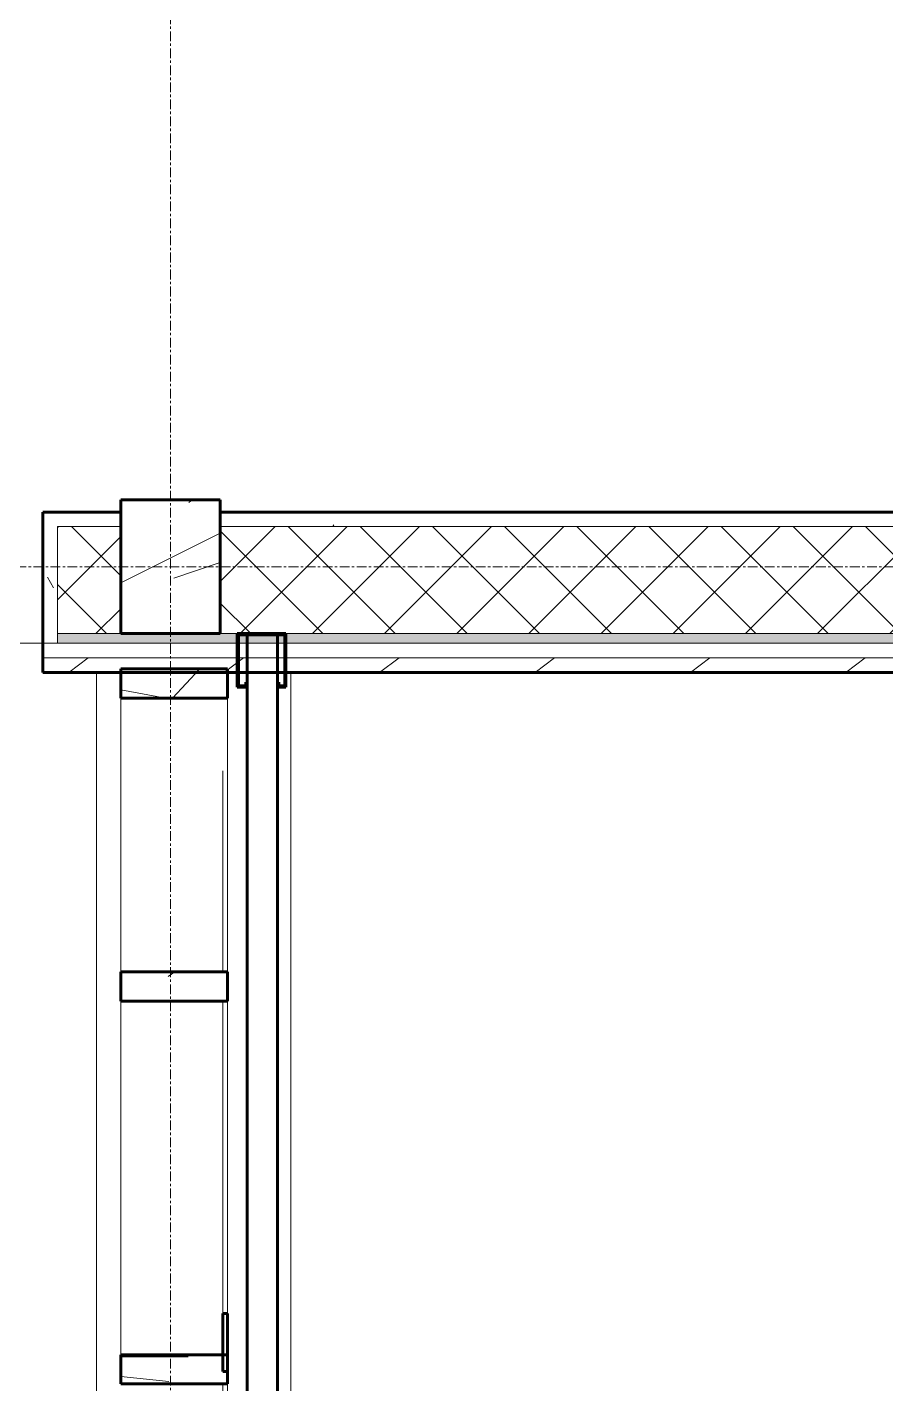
# Model space of a CAD drawing. Header units: inches. Extents: x -3304 to -1623, y 8184 to 9003.
# Drawn here: x -2339.1 to -2295, y 8584.6 to 8654.3 of the extents above; entities that cross this region are included whole.
import ezdxf

# ---------------------------------------------------------------- set-up
doc = ezdxf.new("R2010")
doc.units = ezdxf.units.IN
doc.header["$MEASUREMENT"] = 0
doc.linetypes.add('Grid Line 1_2_', pattern=[0.8749999999999999, 0.4999999999999999, -0.125, 0.125, -0.125])
for name, color, linetype, lineweight in [('A-FLOR', 192, 'Continuous', 18), ('A-GLAZ-CWMG', 51, 'Continuous', 9), ('A-GLAZ-CWMG-1', 51, 'Continuous', 60), ('A-ROOF', 132, 'Continuous', 18), ('A-WALL', 113, 'Continuous', 18), ('A-WALL-1', 113, 'Continuous', 60), ('A-WALL-PATT-1', 111, 'Continuous', 9), ('I-WALL', 2, 'Continuous', 18), ('I-WALL-1', 2, 'Continuous', 60), ('S-BEAM', 12, 'Continuous', 9), ('S-BEAM-1', 12, 'Continuous', 60), ('S-COLS', 52, 'Continuous', 9), ('S-COLS-1', 52, 'Continuous', 60), ('S-GRID-1', 1, 'Grid Line 1_2_', 9)]:
    doc.layers.add(name, color=color, linetype=linetype, lineweight=lineweight)

# ---------------------------------------------------------------- blocks, each defined once
blk = doc.blocks.new('Rectangular Mullion - Profile_Polycarbonate_right-2452945-FLOOR PLAN - 2ND FLOOR')
at = {"layer": 'A-GLAZ-CWMG-1'}
for p, q in [((1.747446929798758e-42, 1.287401574803198), (-2.749999999999545, 1.287401574803198)), ((-2.749999999999545, 1.287401574803198), (-2.749999999999545, 0.7874015748033115)), ((-2.749999999999545, 0.7874015748033115), (-2.500000000000454, 0.7874015748033115)), ((-2.687500000000454, 0.8499015748030841), (-2.687500000000454, 1.224901574803084)), ((-2.687500000000454, 1.224901574803084), (-0.06250000000045473, 1.224901574803084)), ((-2.500000000000454, 0.8499015748030841), (-2.687500000000454, 0.8499015748030841)), ((-2.500000000000454, 0.7874015748033115), (-2.500000000000454, 0.8499015748030841)), ((-0.06250000000045473, 1.224901574803084), (-0.06250000000045473, -1.150098425196802)), ((1.747446929798758e-42, -1.212598425196916), (1.747446929798758e-42, 1.287401574803198)), ((-2.500000000000454, -0.7874015748029705), (-2.749999999999545, -0.7874015748029705)), ((-2.749999999999545, -0.7874015748029705), (-2.749999999999545, -1.212598425196916)), ((-2.749999999999545, -1.212598425196916), (1.747446929798758e-42, -1.212598425196916)), ((-2.687500000000454, -1.150098425196802), (-2.687500000000454, -0.8499015748030841)), ((-2.687500000000454, -0.8499015748030841), (-2.500000000000454, -0.8499015748030841)), ((-0.06250000000045473, -1.150098425196802), (-2.687500000000454, -1.150098425196802)), ((-2.500000000000454, -0.8499015748030841), (-2.500000000000454, -0.7874015748029705))]:
    blk.add_line(p, q, dxfattribs=at)
blk = doc.blocks.new('Timber-Column - 5 1_8_ x 6 7_8_ GLULAM COL_-2355857-FLOOR PLAN - 2ND FLOOR')
at = {"layer": 'S-COLS'}
h = blk.add_hatch(dxfattribs=at)
h.set_pattern_fill('FP_19', color=256, style=0, pattern_type=2)
h.set_pattern_definition([(216.87, (8430.289, -2523.257), (23.98977142872239, 15.99364285576162), [3.998, -35.986]), (206.565, (8435.087, -2525.656), (-7.997080657381741, -7.996619158077422), [8.941, -8.941]), (198.435, (8435.087, -2529.654), (-15.99384457876375, -7.997098260641131), [5.057999999999999, -20.23])])
h.paths.add_polyline_path([(2.562499999991018, -3.437499999998749), (2.562499999991018, 3.437500000001222), (-2.562500000009095, 3.437500000001222), (-2.562500000009095, -3.437499999998749)], flags=0)
at = {"layer": 'S-COLS-1'}
for p, q in [((-2.562500000000005, 3.437499999999996), (2.562499999999993, 3.437499999999996)), ((-2.562500000000005, -3.4375), (-2.562500000000005, 3.437499999999996)), ((2.562499999999993, 3.437499999999996), (2.562499999999993, -3.4375)), ((2.562499999999993, -3.4375), (-2.562500000000005, -3.4375))]:
    blk.add_line(p, q, dxfattribs=at)
blk = doc.blocks.new('Rectangular Mullion - Stud - Vertical-1966620-FLOOR PLAN - 2ND FLOOR')
at = {"layer": 'A-GLAZ-CWMG'}
h = blk.add_hatch(dxfattribs=at)
h.set_pattern_fill('FP_20', color=256, style=0, pattern_type=2)
h.set_pattern_definition([(94.764, (-2521.923, 8424.153), (20.02931618821471, -264.3307305309629), [2.89, -286.108]), (78.69, (-2522.163, 8427.033000000001), (14.76922922221695, 97.84663696919588), [3.671, -118.705]), (45, (-2521.443, 8430.633), (0, 24.0006183670338), [2.715, -31.226]), (43.152, (-2519.523, 8432.553), (358.505906509707, 337.5942767252627), [5.263999999999999, -521.0980000000001]), (77.005, (-2515.683, 8436.153), (-51.50723318222288, -215.1908780011646), [3.202, -316.9979999999999]), (90, (-2514.963, 8439.273000000001), (-24, 24), [6, -18]), (99.46199999999997, (-2514.963, 8445.273000000001), (16.21514078295856, -121.2976095988245), [2.92, -143.067]), (95.711, (-2515.443, 8424.153), (19.24913860139924, -216.4749802242839), [2.412, -238.785]), (90, (-2515.683, 8426.553), (-24, 24), [3.6, -20.4]), (61.699, (-2515.683, 8430.153), (141.1392946647662, 265.5406773952575), [3.543999999999999, -350.8119999999999]), (37.875, (-2514.003, 8433.273000000001), (-122.5849696210112, -92.67717717440348), [5.472999999999999, -268.169]), (50.71100000000001, (-2509.683, 8436.633), (117.3845733059187, 146.1393804379483), [3.411, -337.693]), (83.66, (-2507.523, 8439.273000000001), (18.7314135364156, 192.5853556813908), [4.347, -212.983]), (101.889, (-2507.043, 8443.593), (69.58287241230998, -336.5083835327913), [4.66, -461.336]), (96.70999999999997, (-2508.003, 8424.153), (-26.78553556260882, 215.6725673645682), [4.108, -406.7059999999999]), (86.633, (-2508.483, 8428.233), (21.19016941620646, 384.1656101346299), [4.087, -404.6180000000001]), (56.31, (-2508.243, 8432.313), (-35.07641904094049, -40.61546705707504), [4.327, -82.20700000000001]), (42.51, (-2505.843, 8435.913), (262.0099371695428, 242.1715808872137), [3.907, -386.785]), (75.069, (-2502.963, 8438.553), (69.01056513406328, 264.79744534243), [3.726, -368.854]), (90, (-2502.003, 8442.153), (-24, 24), [2.88, -21.12]), (102.995, (-2502.003, 8445.033000000001), (-51.50723318222286, 215.1908780011647), [3.202, -316.998]), (90, (-2526.003, 8431.593), (-24, 24), [0.063, -23.937]), (226.848, (-2522.403, 8434.953000000001), (337.5942767252627, 358.505906509707), [5.263999999999999, -521.0980000000001]), (243.435, (-2502.003, 8431.113000000001), (-4.799913509046251, -33.59960893084434), [2.147, -51.519]), (261.87, (-2502.963, 8429.193000000001), (-17.27987513798594, -144.9601737037302), [3.394, -166.312]), (293.199, (-2503.443, 8425.833), (53.79380276673779, -117.5174285835651), [1.828, -180.951]), (63.435, (-2522.403, 8434.953000000001), (4.799913509046254, 33.59960893084435), [2.683, -50.982]), (83.29000000000002, (-2521.203, 8437.353000000001), (-26.78553556260885, -215.6725673645682), [4.108, -406.7059999999999]), (100.125, (-2520.723, 8441.433), (-73.66378218911078, 407.7025083790818), [6.826000000000001, -675.804]), (100.305, (-2524.563, 8424.153), (-28.22483880559014, 143.2323319798936), [2.683, -265.6449999999999]), (74.476, (-2525.043, 8426.793), (-74.47540965250317, -263.3122991869006), [4.483999999999999, -443.873]), (47.121, (-2523.843, 8431.113000000001), (-289.8411279118968, -310.289715117597), [4.585, -453.934]), (55.305, (-2520.723, 8434.473), (165.5030354409678, 241.7281733535124), [3.795, -375.679]), (80.538, (-2518.563, 8437.593), (16.21514078295858, 121.2976095988245), [4.38, -141.607]), (96.58200000000001, (-2517.843, 8441.913), (46.17851199007276, -408.2103708731354), [6.281000000000001, -621.859]), (98.13, (-2518.563, 8424.153), (17.27987513798594, -144.9601737037302), [3.394, -166.312]), (78.69, (-2519.043, 8427.513), (14.76922922221695, 97.84663696919588), [3.671, -118.705]), (47.49000000000001, (-2518.323, 8431.113000000001), (-242.1715808872137, -262.0099371695428), [3.907, -386.785]), (45, (-2515.683, 8433.993), (0, 24.0006183670338), [4.412, -29.529]), (72.64600000000002, (-2512.563, 8437.113000000001), (-98.73318410026577, -311.1457208534661), [4.023, -398.29]), (93.36599999999999, (-2511.363, 8440.953000000001), (21.18346445820954, -384.1659799143434), [4.086999999999999, -404.618]), (107.103, (-2511.603, 8445.033000000001), (-75.37452470121625, 238.96152613353), [3.263999999999999, -323.1709999999999]), (98.74600000000001, (-2512.563, 8424.153), (-27.60680007974507, 167.4452974268223), [3.157, -312.514]), (75.069, (-2513.043, 8427.273000000001), (69.01056513406328, 264.79744534243), [3.726, -368.854]), (57.995, (-2512.083, 8430.873), (-76.31397481393552, -117.3041158020383), [4.528, -221.887]), (40.101, (-2509.683, 8434.713), (-313.2440778337897, -262.5224570852152), [5.961, -590.186]), (74.05500000000002, (-2505.123, 8438.553), (-30.33941317919353, -94.18917250375533), [3.493999999999999, -171.228]), (96.00899999999999, (-2504.163, 8441.913), (-26.49841583853793, 239.7372668778218), [4.584999999999999, -453.934]), (113.199, (-2504.643, 8446.473), (-53.79380276673778, 117.5174285835651), [1.828, -180.951]), (99.46199999999997, (-2505.363, 8424.153), (16.21514078295856, -121.2976095988245), [2.92, -143.067]), (79.992, (-2505.843, 8427.033000000001), (45.2621938131503, 264.4835940776305), [4.143, -410.161]), (52.595, (-2505.123, 8431.113000000001), (238.2169453167593, 313.363919411524), [5.135999999999999, -508.4859999999999]), (60.94500000000001, (-2526.003, 8435.193000000001), (91.92571019735878, 170.2633482746983), [2.471, -244.624]), (79.21600000000001, (-2524.803, 8437.353000000001), (-74.20400149796552, -383.5801133931345), [5.131, -507.931]), (97.12499999999997, (-2523.843, 8442.393), (18.09215437777888, -168.7389666881086), [5.805, -187.689])])
h.paths.add_polyline_path([(-1.499999999997442, -8.867573342286049e-12), (2.55795384873636e-12, -9.038103598868473e-12), (2.55795384873636e-12, -5.500000000009151), (-1.499999999997442, -5.50000000000898), (-1.499999999997442, -0.09055432621948965)], flags=0)
at = {"layer": 'A-GLAZ-CWMG-1'}
for p, q in [((-1.5, 0), (-4.301348160057621e-57, 2.411240395639099e-42)), ((-1.5, -5.500000000000113), (-1.5, 0)), ((-4.301348160057621e-57, 2.411240395639099e-42), (2.411240395639099e-42, -5.500000000000113)), ((2.411240395639099e-42, -5.500000000000113), (-1.5, -5.500000000000113))]:
    blk.add_line(p, q, dxfattribs=at)
blk = doc.blocks.new('Rectangular Mullion - Stud - Base_Head-1810192-FLOOR PLAN - 2ND FLOOR')
at = {"layer": 'A-GLAZ-CWMG'}
blk.add_line((-2334.336683847615, 8604.237350267298), (-2334.336683847637, 8586.053756517296), dxfattribs=at)
blk = doc.blocks.new('Rectangular Mullion - Stud - Base_Head-1810193-FLOOR PLAN - 2ND FLOOR')
at = {"layer": 'A-GLAZ-CWMG'}
for p, q in [((-2334.336683847597, 8619.819381505396), (-2334.336683847614, 8605.737350267298)), ((-2328.836683847601, 8616.067969910877), (-2328.836683847597, 8619.81938150539))]:
    blk.add_line(p, q, dxfattribs=at)
blk = doc.blocks.new('Rectangular Mullion - Stud - Vertical-1966618-FLOOR PLAN - 2ND FLOOR')
at = {"layer": 'A-GLAZ-CWMG'}
h = blk.add_hatch(dxfattribs=at)
h.set_pattern_fill('FP_24', color=256, style=0, pattern_type=2)
h.set_pattern_definition([(94.764, (-2485.158, 8424.153), (20.02931618821471, -264.3307305309629), [2.89, -286.108]), (78.69, (-2485.398, 8427.033000000001), (14.76922922221695, 97.84663696919588), [3.671, -118.705]), (45, (-2484.678, 8430.633), (0, 24.0006183670338), [2.715, -31.226]), (43.152, (-2482.758, 8432.553), (358.505906509707, 337.5942767252627), [5.263999999999999, -521.0980000000001]), (77.005, (-2478.918, 8436.153), (-51.50723318222288, -215.1908780011646), [3.202, -316.9979999999999]), (90, (-2478.198, 8439.273000000001), (-24, 24), [6, -18]), (99.46199999999997, (-2478.198, 8445.273000000001), (16.21514078295856, -121.2976095988245), [2.92, -143.067]), (95.711, (-2478.678, 8424.153), (19.24913860139924, -216.4749802242839), [2.412, -238.785]), (90, (-2478.918, 8426.553), (-24, 24), [3.6, -20.4]), (61.699, (-2478.918, 8430.153), (141.1392946647662, 265.5406773952575), [3.543999999999999, -350.8119999999999]), (37.875, (-2477.238, 8433.273000000001), (-122.5849696210112, -92.67717717440348), [5.472999999999999, -268.169]), (50.71100000000001, (-2472.918, 8436.633), (117.3845733059187, 146.1393804379483), [3.411, -337.693]), (83.66, (-2470.758, 8439.273000000001), (18.7314135364156, 192.5853556813908), [4.347, -212.983]), (101.889, (-2470.278, 8443.593), (69.58287241230998, -336.5083835327913), [4.66, -461.336]), (96.70999999999997, (-2471.238, 8424.153), (-26.78553556260882, 215.6725673645682), [4.108, -406.7059999999999]), (86.633, (-2471.718, 8428.233), (21.19016941620646, 384.1656101346299), [4.087, -404.6180000000001]), (56.31, (-2471.478, 8432.313), (-35.07641904094049, -40.61546705707504), [4.327, -82.20700000000001]), (42.51, (-2469.078, 8435.913), (262.0099371695428, 242.1715808872137), [3.907, -386.785]), (75.069, (-2466.198, 8438.553), (69.01056513406328, 264.79744534243), [3.726, -368.854]), (90, (-2465.238, 8442.153), (-24, 24), [2.88, -21.12]), (102.995, (-2465.238, 8445.033000000001), (-51.50723318222286, 215.1908780011647), [3.202, -316.998]), (90, (-2489.238, 8431.593), (-24, 24), [0.063, -23.937]), (226.848, (-2485.638, 8434.953000000001), (337.5942767252627, 358.505906509707), [5.263999999999999, -521.0980000000001]), (243.435, (-2465.238, 8431.113000000001), (-4.799913509046251, -33.59960893084434), [2.147, -51.519]), (261.87, (-2466.198, 8429.193000000001), (-17.27987513798594, -144.9601737037302), [3.394, -166.312]), (293.199, (-2466.678, 8425.833), (53.79380276673779, -117.5174285835651), [1.828, -180.951]), (63.435, (-2485.638, 8434.953000000001), (4.799913509046254, 33.59960893084435), [2.683, -50.982]), (83.29000000000002, (-2484.438, 8437.353000000001), (-26.78553556260885, -215.6725673645682), [4.108, -406.7059999999999]), (100.125, (-2483.958, 8441.433), (-73.66378218911078, 407.7025083790818), [6.826000000000001, -675.804]), (100.305, (-2487.798, 8424.153), (-28.22483880559014, 143.2323319798936), [2.683, -265.6449999999999]), (74.476, (-2488.278, 8426.793), (-74.47540965250317, -263.3122991869006), [4.483999999999999, -443.873]), (47.121, (-2487.078, 8431.113000000001), (-289.8411279118968, -310.289715117597), [4.585, -453.934]), (55.305, (-2483.958, 8434.473), (165.5030354409678, 241.7281733535124), [3.795, -375.679]), (80.538, (-2481.798, 8437.593), (16.21514078295858, 121.2976095988245), [4.38, -141.607]), (96.58200000000001, (-2481.078, 8441.913), (46.17851199007276, -408.2103708731354), [6.281000000000001, -621.859]), (98.13, (-2481.798, 8424.153), (17.27987513798594, -144.9601737037302), [3.394, -166.312]), (78.69, (-2482.278, 8427.513), (14.76922922221695, 97.84663696919588), [3.671, -118.705]), (47.49000000000001, (-2481.558, 8431.113000000001), (-242.1715808872137, -262.0099371695428), [3.907, -386.785]), (45, (-2478.918, 8433.993), (0, 24.0006183670338), [4.412, -29.529]), (72.64600000000002, (-2475.798, 8437.113000000001), (-98.73318410026577, -311.1457208534661), [4.023, -398.29]), (93.36599999999999, (-2474.598, 8440.953000000001), (21.18346445820954, -384.1659799143434), [4.086999999999999, -404.618]), (107.103, (-2474.838, 8445.033000000001), (-75.37452470121625, 238.96152613353), [3.263999999999999, -323.1709999999999]), (98.74600000000001, (-2475.798, 8424.153), (-27.60680007974507, 167.4452974268223), [3.157, -312.514]), (75.069, (-2476.278, 8427.273000000001), (69.01056513406328, 264.79744534243), [3.726, -368.854]), (57.995, (-2475.318, 8430.873), (-76.31397481393552, -117.3041158020383), [4.528, -221.887]), (40.101, (-2472.918, 8434.713), (-313.2440778337897, -262.5224570852152), [5.961, -590.186]), (74.05500000000002, (-2468.358, 8438.553), (-30.33941317919353, -94.18917250375533), [3.493999999999999, -171.228]), (96.00899999999999, (-2467.398, 8441.913), (-26.49841583853793, 239.7372668778218), [4.584999999999999, -453.934]), (113.199, (-2467.878, 8446.473), (-53.79380276673778, 117.5174285835651), [1.828, -180.951]), (99.46199999999997, (-2468.598, 8424.153), (16.21514078295856, -121.2976095988245), [2.92, -143.067]), (79.992, (-2469.078, 8427.033000000001), (45.2621938131503, 264.4835940776305), [4.143, -410.161]), (52.595, (-2468.358, 8431.113000000001), (238.2169453167593, 313.363919411524), [5.135999999999999, -508.4859999999999]), (60.94500000000001, (-2489.238, 8435.193000000001), (91.92571019735878, 170.2633482746983), [2.471, -244.624]), (79.21600000000001, (-2488.038, 8437.353000000001), (-74.20400149796552, -383.5801133931345), [5.131, -507.931]), (97.12499999999997, (-2487.078, 8442.393), (18.09215437777888, -168.7389666881086), [5.805, -187.689])])
h.paths.add_polyline_path([(2.813749233609997e-12, -7.332801033044232e-12), (1.500000000002814, -7.332801033044232e-12), (1.500000000002814, -5.500000000007616), (2.813749233609996e-12, -5.500000000007446)], flags=0)
at = {"layer": 'A-GLAZ-CWMG-1'}
for p, q in [((-4.301348160057621e-57, 2.411240395639099e-42), (1.5, 0)), ((2.411240395639099e-42, -5.500000000000113), (-4.301348160057621e-57, 2.411240395639099e-42)), ((1.5, 0), (1.5, -5.500000000000113)), ((1.5, -5.500000000000113), (2.411240395639099e-42, -5.500000000000113))]:
    blk.add_line(p, q, dxfattribs=at)
blk = doc.blocks.new('Rectangular Mullion - Stud - Vertical-V12-FLOOR PLAN - 2ND FLOOR')
at = {"layer": 'A-GLAZ-CWMG'}
h = blk.add_hatch(dxfattribs=at)
h.set_pattern_fill('FP_25', color=256, style=0, pattern_type=2)
h.set_pattern_definition([(94.764, (-2504.841, 8424.153), (20.02931618821471, -264.3307305309629), [2.89, -286.108]), (78.69, (-2505.081, 8427.033000000001), (14.76922922221695, 97.84663696919588), [3.671, -118.705]), (45, (-2504.361, 8430.633), (0, 24.0006183670338), [2.715, -31.226]), (43.152, (-2502.441, 8432.553), (358.505906509707, 337.5942767252627), [5.263999999999999, -521.0980000000001]), (77.005, (-2498.601, 8436.153), (-51.50723318222288, -215.1908780011646), [3.202, -316.9979999999999]), (90, (-2497.881, 8439.273000000001), (-24, 24), [6, -18]), (99.46199999999997, (-2497.881, 8445.273000000001), (16.21514078295856, -121.2976095988245), [2.92, -143.067]), (95.711, (-2498.361, 8424.153), (19.24913860139924, -216.4749802242839), [2.412, -238.785]), (90, (-2498.601, 8426.553), (-24, 24), [3.6, -20.4]), (61.699, (-2498.601, 8430.153), (141.1392946647662, 265.5406773952575), [3.543999999999999, -350.8119999999999]), (37.875, (-2496.921, 8433.273000000001), (-122.5849696210112, -92.67717717440348), [5.472999999999999, -268.169]), (50.71100000000001, (-2492.601, 8436.633), (117.3845733059187, 146.1393804379483), [3.411, -337.693]), (83.66, (-2490.441, 8439.273000000001), (18.7314135364156, 192.5853556813908), [4.347, -212.983]), (101.889, (-2489.961, 8443.593), (69.58287241230998, -336.5083835327913), [4.66, -461.336]), (96.70999999999997, (-2490.921, 8424.153), (-26.78553556260882, 215.6725673645682), [4.108, -406.7059999999999]), (86.633, (-2491.401, 8428.233), (21.19016941620646, 384.1656101346299), [4.087, -404.6180000000001]), (56.31, (-2491.161, 8432.313), (-35.07641904094049, -40.61546705707504), [4.327, -82.20700000000001]), (42.51, (-2488.761, 8435.913), (262.0099371695428, 242.1715808872137), [3.907, -386.785]), (75.069, (-2485.881, 8438.553), (69.01056513406328, 264.79744534243), [3.726, -368.854]), (90, (-2484.921, 8442.153), (-24, 24), [2.88, -21.12]), (102.995, (-2484.921, 8445.033000000001), (-51.50723318222286, 215.1908780011647), [3.202, -316.998]), (90, (-2508.921, 8431.593), (-24, 24), [0.063, -23.937]), (226.848, (-2505.321, 8434.953000000001), (337.5942767252627, 358.505906509707), [5.263999999999999, -521.0980000000001]), (243.435, (-2484.921, 8431.113000000001), (-4.799913509046251, -33.59960893084434), [2.147, -51.519]), (261.87, (-2485.881, 8429.193000000001), (-17.27987513798594, -144.9601737037302), [3.394, -166.312]), (293.199, (-2486.361, 8425.833), (53.79380276673779, -117.5174285835651), [1.828, -180.951]), (63.435, (-2505.321, 8434.953000000001), (4.799913509046254, 33.59960893084435), [2.683, -50.982]), (83.29000000000002, (-2504.121, 8437.353000000001), (-26.78553556260885, -215.6725673645682), [4.108, -406.7059999999999]), (100.125, (-2503.641, 8441.433), (-73.66378218911078, 407.7025083790818), [6.826000000000001, -675.804]), (100.305, (-2507.481, 8424.153), (-28.22483880559014, 143.2323319798936), [2.683, -265.6449999999999]), (74.476, (-2507.961, 8426.793), (-74.47540965250317, -263.3122991869006), [4.483999999999999, -443.873]), (47.121, (-2506.761, 8431.113000000001), (-289.8411279118968, -310.289715117597), [4.585, -453.934]), (55.305, (-2503.641, 8434.473), (165.5030354409678, 241.7281733535124), [3.795, -375.679]), (80.538, (-2501.481, 8437.593), (16.21514078295858, 121.2976095988245), [4.38, -141.607]), (96.58200000000001, (-2500.761, 8441.913), (46.17851199007276, -408.2103708731354), [6.281000000000001, -621.859]), (98.13, (-2501.481, 8424.153), (17.27987513798594, -144.9601737037302), [3.394, -166.312]), (78.69, (-2501.961, 8427.513), (14.76922922221695, 97.84663696919588), [3.671, -118.705]), (47.49000000000001, (-2501.241, 8431.113000000001), (-242.1715808872137, -262.0099371695428), [3.907, -386.785]), (45, (-2498.601, 8433.993), (0, 24.0006183670338), [4.412, -29.529]), (72.64600000000002, (-2495.481, 8437.113000000001), (-98.73318410026577, -311.1457208534661), [4.023, -398.29]), (93.36599999999999, (-2494.281, 8440.953000000001), (21.18346445820954, -384.1659799143434), [4.086999999999999, -404.618]), (107.103, (-2494.521, 8445.033000000001), (-75.37452470121625, 238.96152613353), [3.263999999999999, -323.1709999999999]), (98.74600000000001, (-2495.481, 8424.153), (-27.60680007974507, 167.4452974268223), [3.157, -312.514]), (75.069, (-2495.961, 8427.273000000001), (69.01056513406328, 264.79744534243), [3.726, -368.854]), (57.995, (-2495.001, 8430.873), (-76.31397481393552, -117.3041158020383), [4.528, -221.887]), (40.101, (-2492.601, 8434.713), (-313.2440778337897, -262.5224570852152), [5.961, -590.186]), (74.05500000000002, (-2488.041, 8438.553), (-30.33941317919353, -94.18917250375533), [3.493999999999999, -171.228]), (96.00899999999999, (-2487.081, 8441.913), (-26.49841583853793, 239.7372668778218), [4.584999999999999, -453.934]), (113.199, (-2487.561, 8446.473), (-53.79380276673778, 117.5174285835651), [1.828, -180.951]), (99.46199999999997, (-2488.281, 8424.153), (16.21514078295856, -121.2976095988245), [2.92, -143.067]), (79.992, (-2488.761, 8427.033000000001), (45.2621938131503, 264.4835940776305), [4.143, -410.161]), (52.595, (-2488.041, 8431.113000000001), (238.2169453167593, 313.363919411524), [5.135999999999999, -508.4859999999999]), (60.94500000000001, (-2508.921, 8435.193000000001), (91.92571019735878, 170.2633482746983), [2.471, -244.624]), (79.21600000000001, (-2507.721, 8437.353000000001), (-74.20400149796552, -383.5801133931345), [5.131, -507.931]), (97.12499999999997, (-2506.761, 8442.393), (18.09215437777888, -168.7389666881086), [5.805, -187.689])])
h.paths.add_polyline_path([(2.643218977027572e-12, -7.67386154620908e-12), (1.500000000002643, -7.844391802791504e-12), (1.500000000002643, -5.500000000007957), (2.643218977027572e-12, -5.500000000007957)], flags=0)
at = {"layer": 'A-GLAZ-CWMG-1'}
for p, q in [((-4.301348160057621e-57, 2.411240395639099e-42), (1.5, 0)), ((2.411240395639099e-42, -5.500000000000113), (-4.301348160057621e-57, 2.411240395639099e-42)), ((1.5, 0), (1.5, -5.500000000000113)), ((1.5, -5.500000000000113), (2.411240395639099e-42, -5.500000000000113))]:
    blk.add_line(p, q, dxfattribs=at)
blk = doc.blocks.new('Structural Framing 17 - Structural Framing 17-1885627-FLOOR PLAN - 2ND FLOOR')
at = {"layer": 'S-BEAM'}
for p, q in [((8567.750602984397, 2329.086683847445), (8584.553756517287, 2329.086683847425)), ((8584.553756517285, 2328.836683847425), (8567.750602984399, 2328.836683847445)), ((8588.175161674491, 2329.086683847544), (8604.237350267287, 2329.086683847524)), ((8604.237350267287, 2328.836683847524), (8588.175161674491, 2328.836683847544)), ((8605.737350267287, 2329.086683847523), (8616.067969910873, 2329.086683847511)), ((8616.067969910873, 2328.83668384751), (8605.737350267287, 2328.836683847523))]:
    blk.add_line(p, q, dxfattribs=at)
at = {"layer": 'S-BEAM-1'}
for p, q in [((8588.175161674491, 2329.086683847421), (8585.184049866864, 2329.086683847425)), ((8585.184049866864, 2329.086683847425), (8585.184049866864, 2328.836683847424)), ((8585.184049866864, 2328.836683847424), (8588.175161674491, 2328.836683847421)), ((8588.175161674491, 2328.836683847421), (8588.175161674491, 2329.086683847421))]:
    blk.add_line(p, q, dxfattribs=at)

msp = doc.modelspace()

# ---------------------------------------------------------------- hatches: boundary and pattern name
at = {"layer": 'A-WALL-PATT-1'}
h = msp.add_hatch(dxfattribs=at)
h.set_pattern_fill('FP_4', color=256, style=0, pattern_type=2)
h.set_pattern_definition([(0, (6095.316, 6095.316), (15.36, 3.84), [0.634, -10.886, 0.634, -10.886, -61.44]), (0, (6095.316, 6095.316), (15.36, 3.84), [-23.04, 0.634, -22.406, 0.634, -10.886, -26.88]), (0, (6095.316, 6095.316), (15.36, 3.84), [-57.6, 0.634, -7.046, 0.634, -18.566]), (120, (6101.076, 6097.236), (-11.00553755053224, 11.38215020212898), [0.6339999999999999, -10.886, 0.6339999999999999, -10.886, -61.43999999999999]), (120, (6101.076, 6097.236), (-11.00553755053224, 11.38215020212898), [-23.04, 0.6339999999999999, -22.406, 0.6339999999999999, -10.886, -26.88]), (120, (6101.076, 6097.236), (-11.00553755053224, 11.38215020212898), [-57.59999999999999, 0.6339999999999999, -7.045999999999999, 0.6339999999999999, -18.566]), (240, (6102.996, 6104.916), (-4.354462449467752, -15.22215020212898), [0.634, -10.886, 0.634, -10.886, -61.44]), (240, (6102.996, 6104.916), (-4.354462449467752, -15.22215020212898), [-23.04, 0.634, -22.406, 0.634, -10.886, -26.88]), (240, (6102.996, 6104.916), (-4.354462449467752, -15.22215020212898), [-57.6, 0.634, -7.046, 0.634, -18.566])])
h.paths.add_polyline_path([(-2337.586683847745, 8622.631881505391), (-2337.586683847745, 8628.631881505391), (-2334.336683847677, 8628.631881505391), (-2334.336683847677, 8629.381881505391), (-2338.336683847745, 8629.381881505391), (-2338.336683847745, 8622.631881505391)], flags=0)
h.paths.add_polyline_path([(-2054.149183847676, 8625.256881505391), (-2053.399183847677, 8625.256881505391), (-2053.399183847677, 8628.631881505391), (-2023.836683847673, 8628.631881505391), (-2023.836683847673, 8629.381881505391), (-2054.149183847676, 8629.381881505391), (-2054.149183847676, 8627.194381505391)], flags=0)
h.paths.add_polyline_path([(-2094.149183847676, 8625.256881505391), (-2093.399183847677, 8625.256881505391), (-2093.399183847676, 8629.381881505391), (-2329.211683847677, 8629.381881505391), (-2329.211683847677, 8628.631881505391), (-2094.149183847676, 8628.631881505391), (-2094.149183847676, 8627.194381505391)], flags=0)
h = msp.add_hatch(dxfattribs=at)
h.set_pattern_fill('FP_3', color=256, style=0, pattern_type=2)
h.set_pattern_definition([(45, (6095.316, 6095.316), (-1.856155300614687, 1.856155300614687), []), (135, (6095.316, 6095.316), (-1.856155300614687, -1.856155300614687), [])])
h.paths.add_polyline_path([(-2201.794405302651, 8623.13188150539), (-2093.399183847677, 8623.13188150539), (-2093.399183847677, 8625.256881505391), (-2094.149183847676, 8625.256881505391), (-2094.149183847676, 8628.631881505391), (-2329.211683847677, 8628.631881505391), (-2329.211683847677, 8623.13188150539), (-2274.441738371889, 8623.13188150539)], flags=0)
h.paths.add_polyline_path([(-2018.336683847673, 8623.13188150539), (-2018.336683847673, 8628.631881505391), (-2053.399183847677, 8628.631881505391), (-2053.399183847677, 8625.256881505391), (-2054.149183847676, 8625.256881505391), (-2054.149183847676, 8623.13188150539), (-2020.176072629558, 8623.13188150539)], flags=0)
h.paths.add_polyline_path([(-2337.586683847745, 8623.13188150539), (-2334.336683847677, 8623.13188150539), (-2334.336683847677, 8628.631881505391), (-2337.586683847745, 8628.631881505391)], flags=0)
h = msp.add_hatch(dxfattribs=at)
h.set_pattern_fill('FP_2', color=256, style=0, pattern_type=2)
h.set_pattern_definition([(0, (6095.316, 6095.316), (0, 2.399), []), (315, (6095.316, 6095.316), (2.398506201784769, 0), [3.393, -3.393]), (45, (6095.316, 6095.316), (2.398506201784769, 0), [3.393, -3.393])])
h.paths.add_polyline_path([(-2017.836683847673, 8622.631881505391), (-2017.836683847673, 8623.13188150539), (-2054.149183847676, 8623.13188150539), (-2054.149183847676, 8622.631881505391), (-2020.176072629558, 8622.631881505391)], flags=0)
h.paths.add_polyline_path([(-2337.586683847745, 8622.631881505391), (-2093.399183847677, 8622.631881505391), (-2093.399183847677, 8623.13188150539), (-2337.586683847745, 8623.13188150539)], flags=0)
h = msp.add_hatch(dxfattribs=at)
h.set_pattern_fill('FP_1', color=256, style=0, pattern_type=2)
h.set_pattern_definition([(216.87, (6098.515, 6103.313), (23.98977142872239, 15.99364285576162), [3.998, -35.986]), (206.565, (6103.313, 6100.914000000001), (-7.997080657381741, -7.996619158077422), [8.941, -8.941]), (198.435, (6103.313, 6096.915), (-15.99384457876375, -7.997098260641131), [5.057999999999999, -20.23])])
h.paths.add_polyline_path([(-2016.336683847673, 8621.131881505391), (-2016.336683847673, 8621.881881505391), (-2049.899183847677, 8621.881881505391), (-2049.899183847677, 8621.131881505391), (-2020.176072629558, 8621.131881505391)], flags=0)
h.paths.add_polyline_path([(-2328.927238173816, 8621.131881505391), (-2097.649183847677, 8621.131881505391), (-2097.649183847677, 8621.881881505391), (-2338.336683847745, 8621.881881505391), (-2338.336683847745, 8621.131881505391)], flags=0)

# ---------------------------------------------------------------- linework, layer by layer
at = {"layer": 'A-FLOR'}
msp.add_line((-2388.184229849015, 8622.631881505387), (-2338.336683847736, 8622.631881505387), dxfattribs=at)
at = {"layer": 'A-ROOF'}
msp.add_line((-2325.586683847732, 8621.131881505387), (-2325.586683847733, 8512.694381505356), dxfattribs=at)
at = {"layer": 'A-WALL'}
for p, q in [((-2337.586683847736, 8628.631881505387), (-2337.586683847736, 8622.631881505387)), ((-2334.336683847669, 8628.631881505387), (-2337.586683847736, 8628.631881505387)), ((-2094.149183847668, 8628.631881505387), (-2329.211683847669, 8628.631881505387)), ((-2097.649183847669, 8622.631881505387), (-2338.336683847736, 8622.631881505387)), ((-2337.586683847736, 8623.131881505387), (-2334.336683847669, 8623.131881505387)), ((-2329.211683847669, 8623.131881505387), (-2093.399183847669, 8623.131881505387)), ((-2338.336683847736, 8621.881881505387), (-2097.649183847669, 8621.881881505387))]:
    msp.add_line(p, q, dxfattribs=at)
at = {"layer": 'A-WALL-1'}
for p, q in [((-2327.836683847732, 8623.069381505387), (-2327.836683847733, 8505.394184654897)), ((-2326.261880698126, 8623.069381505387), (-2327.836683847732, 8623.069381505387)), ((-2326.261880698126, 8503.381881505282), (-2326.261880698126, 8623.069381505387))]:
    msp.add_line(p, q, dxfattribs=at)
at = {"layer": 'I-WALL'}
msp.add_line((-2335.586683847733, 8621.131881505387), (-2335.586683847736, 8515.194381505355), dxfattribs=at)
at = {"layer": 'I-WALL-1'}
for p, q in [((-2334.336683847669, 8629.381881505387), (-2338.336683847736, 8629.381881505387)), ((-2338.336683847736, 8629.381881505387), (-2338.336683847736, 8621.131881505387)), ((-2094.930433847669, 8629.381881505387), (-2329.211683847669, 8629.381881505387)), ((-2338.336683847736, 8621.131881505387), (-2097.649183847669, 8621.131881505387))]:
    msp.add_line(p, q, dxfattribs=at)
at = {"layer": 'S-GRID-1'}
for p, q in [((-2331.774183847666, 8289.597217687256), (-2331.774183847667, 8978.717970084557)), ((-3194.570245953719, 8626.56938150539), (-1935.479173867049, 8626.569381505387))]:
    msp.add_line(p, q, dxfattribs=at)

# ---------------------------------------------------------------- block references
at = {"layer": 'A-GLAZ-CWMG', "rotation": 89.9999999999999}
msp.add_blockref('Rectangular Mullion - Profile_Polycarbonate_right-2452945-FLOOR PLAN - 2ND FLOOR', (-2327.049282272929, 8623.131881505387), dxfattribs=at)
at = {"layer": 'A-GLAZ-CWMG', "extrusion": (0, 0, -1), "rotation": 90.00000000006833}
for name, p in [('Rectangular Mullion - Stud - Vertical-1966620-FLOOR PLAN - 2ND FLOOR', (2328.836683847595, 8621.31938150539)), ('Rectangular Mullion - Stud - Vertical-V12-FLOOR PLAN - 2ND FLOOR', (2328.836683847615, 8604.23735026729)), ('Rectangular Mullion - Stud - Vertical-1966618-FLOOR PLAN - 2ND FLOOR', (2328.836683847639, 8584.55375651729))]:
    msp.add_blockref(name, p, dxfattribs=at)
at = {"layer": 'A-GLAZ-CWMG'}
for name in ['Rectangular Mullion - Stud - Base_Head-1810193-FLOOR PLAN - 2ND FLOOR', 'Rectangular Mullion - Stud - Base_Head-1810192-FLOOR PLAN - 2ND FLOOR']:
    msp.add_blockref(name, (0, 0), dxfattribs=at)
at = {"layer": 'S-BEAM', "rotation": 89.9999999999999}
msp.add_blockref('Structural Framing 17 - Structural Framing 17-1885627-FLOOR PLAN - 2ND FLOOR', (0, 0), dxfattribs=at)
at = {"layer": 'S-COLS'}
msp.add_blockref('Timber-Column - 5 1_8_ x 6 7_8_ GLULAM COL_-2355857-FLOOR PLAN - 2ND FLOOR', (-2331.774183847668, 8626.569381505387), dxfattribs=at)

doc.saveas('drawing.dxf')
